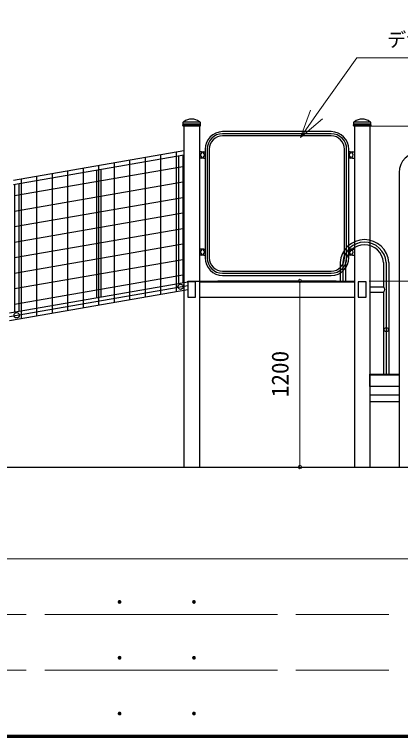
# Model space of a CAD drawing. Units: millimetres, scale not verified, with parts at other scales. Extents: x 900 to 24300, y 900 to 16920.
# Drawn here: x 6702 to 9193, y 900 to 5559 of the extents above; entities that cross this region are included whole.
import ezdxf
from ezdxf.enums import TextEntityAlignment as Align

# ---------------------------------------------------------------- set-up
doc = ezdxf.new("R2010")
doc.units = ezdxf.units.MM
doc.header["$LTSCALE"] = 60
for name, color, linetype, lineweight in [('D-STR-DIM\u3000寸法線、寸法値', 7, 'Continuous', 0), ('D-STR-HTXT\u3000旗上げ', 7, 'Continuous', 13), ('D-STR\u3000構造物外形線', 1, 'Continuous', 25), ('D-TTL', 7, 'Continuous', 70), ('D-TTL-FRAM', 7, 'Continuous', 13)]:
    doc.layers.add(name, color=color, linetype=linetype, lineweight=lineweight)
doc.styles.add('ＭＳ ゴシック', font='')
doc.styles.get('ＭＳ ゴシック').set_extended_font_data('MS Gothic')

msp = doc.modelspace()

# ---------------------------------------------------------------- linework, layer by layer
at = {"layer": 'D-STR-DIM\u3000寸法線、寸法値', "lineweight": 13}
for p, q in [((8990.87, 4838.79), (9538.84, 4838.79)), ((8448.61, 3838.79), (8471.37, 3838.79)), ((8543.37, 2638.79), (8543.37, 3838.79)), ((8990.87, 3838.79), (9538.84, 3838.79)), ((8448.61, 2638.79), (8471.37, 2638.79))]:
    msp.add_line(p, q, dxfattribs=at)
at = {"layer": 'D-STR-DIM\u3000寸法線、寸法値'}
for centre, start, end in [((8543.37, 3838.79), 90, 270), ((8543.37, 3838.79), 270, 90), ((8543.37, 2638.79), 90, 270), ((8543.37, 2638.79), 270, 90)]:
    msp.add_arc(centre, 11.25, start, end, dxfattribs=at)
at = {"layer": 'D-STR-HTXT\u3000旗上げ'}
for p, q in [((8546.08, 4765.48), (8610.88, 4940.21)), ((8546.08, 4765.48), (8650.22, 4912.3)), ((8689.55, 4884.4), (8546.08, 4765.48))]:
    msp.add_line(p, q, dxfattribs=at)
msp.add_lwpolyline([(8650.22, 4912.3), (8910.18, 5278.8), (10008.69, 5278.8)], dxfattribs=at)
at = {"layer": 'D-STR\u3000構造物外形線'}
for p, q in [((7788.87, 4846.79), (7790.87, 4850.79)), ((7788.87, 4846.79), (7900.87, 4846.79)), ((7788.87, 4842.79), (7788.87, 4846.79)), ((7790.87, 4850.79), (7790.87, 4863.79)), ((7898.87, 4850.79), (7790.87, 4850.79)), ((7792.87, 4865.79), (7896.87, 4865.79)), ((7898.87, 4863.79), (7898.87, 4850.79)), ((7898.87, 4850.79), (7900.87, 4846.79)), ((7900.87, 4846.79), (7900.87, 4842.79)), ((8888.87, 4846.79), (8890.87, 4850.79)), ((8888.87, 4846.79), (9000.87, 4846.79)), ((8888.87, 4842.79), (8888.87, 4846.79)), ((8890.87, 4850.79), (8890.87, 4863.79)), ((8998.87, 4850.79), (8890.87, 4850.79)), ((8892.87, 4865.79), (8996.87, 4865.79)), ((8998.87, 4863.79), (8998.87, 4850.79)), ((8998.87, 4850.79), (9000.87, 4846.79)), ((9000.87, 4846.79), (9000.87, 4842.79)), ((7900.87, 4842.79), (7788.87, 4842.79)), ((7788.87, 4842.79), (7790.87, 4838.79)), ((7898.87, 4838.79), (7790.87, 4838.79)), ((7794.87, 4838.79), (7794.87, 2638.79)), ((7894.87, 4838.79), (7894.87, 2638.79)), ((7900.87, 4842.79), (7898.87, 4838.79)), ((8744.87, 4802.39), (8044.87, 4802.39)), ((9000.87, 4842.79), (8888.87, 4842.79)), ((8888.87, 4842.79), (8890.87, 4838.79)), ((8998.87, 4838.79), (8890.87, 4838.79)), ((8894.87, 4838.79), (8894.87, 2638.79)), ((8994.87, 4838.79), (8994.87, 2638.79)), ((9000.87, 4842.79), (8998.87, 4838.79)), ((8744.87, 4788.79), (8044.87, 4788.79)), ((8744.87, 4775.19), (8044.87, 4775.19)), ((6694.87, 4488.63), (7794.87, 4679.94)), ((7744.87, 4671.24), (7744.87, 3771.91)), ((7907.83, 4672.31), (7894.87, 4672.31)), ((7922.98, 4672.31), (7931.27, 4672.31)), ((7931.27, 4688.79), (7931.27, 3988.79)), ((7944.87, 4688.79), (7944.87, 3988.79)), ((7958.47, 4688.79), (7958.47, 3988.79)), ((8831.27, 3988.79), (8831.27, 4688.79)), ((8844.87, 3988.79), (8844.87, 4688.79)), ((8858.47, 3988.79), (8858.47, 4688.79)), ((8866.77, 4672.31), (8858.47, 4672.31)), ((8881.92, 4672.31), (8894.87, 4672.31)), ((6694.87, 4461.03), (7794.87, 4652.33)), ((7444.87, 4619.07), (7444.87, 3719.74)), ((7544.87, 4636.46), (7544.87, 3737.13)), ((7644.87, 4653.85), (7644.87, 3754.52)), ((7759.97, 4646.26), (7759.97, 3823.87)), ((7787.17, 4650.99), (7787.17, 3828.6)), ((7907.83, 4632.31), (7894.87, 4632.31)), ((7922.98, 4632.31), (7931.27, 4632.31)), ((8866.77, 4632.31), (8858.47, 4632.31)), ((8881.92, 4632.31), (8894.87, 4632.31)), ((6702.58, 4389.97), (7787.17, 4578.6)), ((7144.87, 4566.89), (7144.87, 3667.56)), ((7244.87, 4584.29), (7244.87, 3684.96)), ((7344.87, 4601.68), (7344.87, 3702.35)), ((6944.87, 4532.11), (6944.87, 3632.78)), ((7044.87, 4549.5), (7044.87, 3650.17)), ((7231.27, 4554.31), (7231.27, 3734.29)), ((7258.47, 4559.04), (7258.47, 3736.65)), ((9183.14, 4538.79), (9183.14, 2638.79)), ((6702.58, 4289.97), (7787.17, 4478.6)), ((6744.87, 4497.33), (6744.87, 3598)), ((6844.87, 4514.72), (6844.87, 3615.39)), ((6702.58, 4462.37), (6702.58, 3639.97)), ((6729.78, 4467.1), (6729.78, 3644.7)), ((6702.58, 4189.97), (7787.17, 4378.6)), ((6702.58, 4089.97), (7787.17, 4278.6)), ((6702.58, 3989.97), (7787.17, 4178.6)), ((6702.58, 3889.97), (7787.17, 4078.6)), ((7907.83, 4045.27), (7894.87, 4045.27)), ((7922.98, 4045.27), (7931.27, 4045.27)), ((8866.77, 4045.27), (8858.47, 4045.27)), ((8881.92, 4045.27), (8894.87, 4045.27)), ((6702.58, 3789.97), (7787.17, 3978.6)), ((7907.83, 4005.27), (7894.87, 4005.27)), ((7922.98, 4005.27), (7931.27, 4005.27)), ((8866.77, 4005.27), (8858.47, 4005.27)), ((8881.92, 4005.27), (8894.87, 4005.27)), ((8802.87, 3958.79), (8802.87, 3838.79)), ((8819.87, 3958.79), (8819.87, 3838.79)), ((8836.87, 3958.79), (8836.87, 3838.79)), ((9082.87, 3958.79), (9082.87, 3801.29)), ((9099.87, 3958.79), (9099.87, 3238.79)), ((9116.87, 3958.79), (9116.87, 3238.79)), ((6702.58, 3689.97), (7787.17, 3878.6)), ((8044.87, 3902.39), (8744.87, 3902.39)), ((8044.87, 3888.79), (8744.87, 3888.79)), ((8044.87, 3875.19), (8744.87, 3875.19)), ((6669.87, 3634.29), (7819.87, 3834.29)), ((7819.87, 3838.79), (8894.87, 3838.79)), ((7819.87, 3834.29), (7819.87, 3838.79)), ((7819.87, 3834.29), (7819.87, 3734.29)), ((7869.87, 3834.29), (7819.87, 3834.29)), ((7869.87, 3734.29), (7869.87, 3834.29)), ((7894.87, 3834.29), (8894.87, 3834.29)), ((8776.17, 3838.79), (8013.57, 3838.79)), ((8919.87, 3834.29), (8919.87, 3734.29)), ((8969.87, 3834.29), (8919.87, 3834.29)), ((8969.87, 3734.29), (8969.87, 3834.29)), ((6669.87, 3609.62), (7819.87, 3809.62)), ((6669.87, 3584.96), (7819.87, 3784.96)), ((8994.87, 3801.29), (9082.87, 3801.29)), ((7819.87, 3734.29), (7869.87, 3734.29)), ((7894.87, 3734.29), (8894.87, 3734.29)), ((8919.87, 3734.29), (8969.87, 3734.29)), ((8994.87, 3767.29), (9082.87, 3767.29)), ((9082.87, 3767.29), (9082.87, 3238.79)), ((8994.87, 3234.29), (8994.87, 3238.79)), ((8994.87, 3238.79), (9183.14, 3238.79)), ((8994.87, 3159.29), (8994.87, 3234.29)), ((8994.87, 3234.29), (9183.14, 3234.29)), ((9183.14, 3234.29), (8994.87, 3234.29)), ((9183.14, 3159.29), (8994.87, 3159.29)), ((8994.87, 3105.13), (9183.14, 3105.13)), ((8994.87, 3062.43), (9183.14, 3062.43)), ((2896.83, 2638.79), (12729.05, 2638.79))]:
    msp.add_line(p, q, dxfattribs=at)
for centre, radius in [((7773.57, 3801.57), 17), ((6716.18, 3617.67), 17), ((9099.87, 3525.19), 13.6)]:
    msp.add_circle(centre, radius, dxfattribs=at)
for centre, radius, start, end in [((7792.87, 4863.79), 2, 90, 180), ((7844.87, 4804.92), 78.86, 50.51152, 129.48848), ((7896.87, 4863.79), 2, 0, 90), ((8892.87, 4863.79), 2, 90, 180), ((8944.87, 4804.92), 78.86, 50.51152, 129.48848), ((8996.87, 4863.79), 2, 0, 90), ((8044.87, 4688.79), 113.6, 90, 180), ((8744.87, 4688.79), 113.6, 0, 90), ((8044.87, 4688.79), 100, 90, 180), ((8044.87, 4688.79), 86.4, 90, 180), ((8744.87, 4688.79), 100, 0, 90), ((8744.87, 4688.79), 86.4, 0, 90), ((7922.98, 4652.31), 20, 90, 270), ((7907.83, 4652.31), 20, 270, 90), ((8881.92, 4652.31), 20, 90, 270), ((8866.77, 4652.31), 20, 270, 90), ((9313.39, 4538.79), 130.25, 90, 180), ((8959.87, 3948.79), 157.32, 3.64449, 176.35551), ((8959.87, 3948.79), 140.36, 4.08562, 175.91438), ((8959.87, 3948.79), 123.41, 4.64797, 175.35203), ((7922.98, 4025.27), 20, 90, 270), ((7907.83, 4025.27), 20, 270, 90), ((8881.92, 4025.27), 20, 90, 270), ((8866.77, 4025.27), 20, 270, 90), ((8044.87, 3988.79), 113.6, 180, 270), ((8044.87, 3988.79), 100, 180, 270), ((8044.87, 3988.79), 86.4, 180, 270), ((8744.87, 3988.79), 100, 270, 0), ((8744.87, 3988.79), 113.6, 270, 0), ((8744.87, 3988.79), 86.4, 270, 0), ((9133.63, 3827.35), 57.05, 207.18335, 218.19221), ((9133.63, 3741.22), 57.05, 141.80779, 152.81665), ((9078.21, 3784.29), 13.13, 323.63839, 36.36161)]:
    msp.add_arc(centre, radius, start, end, dxfattribs=at)
at = {"layer": 'D-TTL'}
msp.add_lwpolyline([(900, 900), (900, 16920), (24300, 16920), (24300, 900)], close=True, dxfattribs=at)
at = {"layer": 'D-TTL-FRAM'}
for p, q in [((900, 2047.32), (24300, 2047.32)), ((6777.67, 1687.32), (1210.21, 1687.32)), ((8397.67, 1687.32), (6897.67, 1687.32)), ((8517.67, 1687.32), (9117.67, 1687.32)), ((6777.67, 1327.32), (1210.21, 1327.32)), ((8397.67, 1327.32), (6897.67, 1327.32)), ((8517.67, 1327.32), (9117.67, 1327.32))]:
    msp.add_line(p, q, dxfattribs=at)

# ---------------------------------------------------------------- texts
at = {"layer": 'D-STR-DIM\u3000寸法線、寸法値', "style": 'ＭＳ ゴシック'}
msp.add_text('1200', height=110, rotation=90, dxfattribs=at).set_placement((8415.1, 3238.79), align=Align.MIDDLE_CENTER)
at = {"layer": 'D-STR-HTXT\u3000旗上げ', "style": 'ＭＳ ゴシック'}
msp.add_text('デザインパネル', height=91.64, dxfattribs=at).set_placement((9104.31, 5322.13), align=Align.BOTTOM_LEFT)
at = {"layer": 'D-TTL-FRAM', "style": 'ＭＳ ゴシック'}
for p in [(7334.99, 1718.52), (7814.99, 1718.52), (7334.99, 1358.52), (7814.99, 1358.52), (7334.99, 998.52), (7814.99, 998.52)]:
    msp.add_text('.', height=132, dxfattribs=at).set_placement(p, align=Align.BOTTOM_LEFT)

doc.saveas('drawing.dxf')
